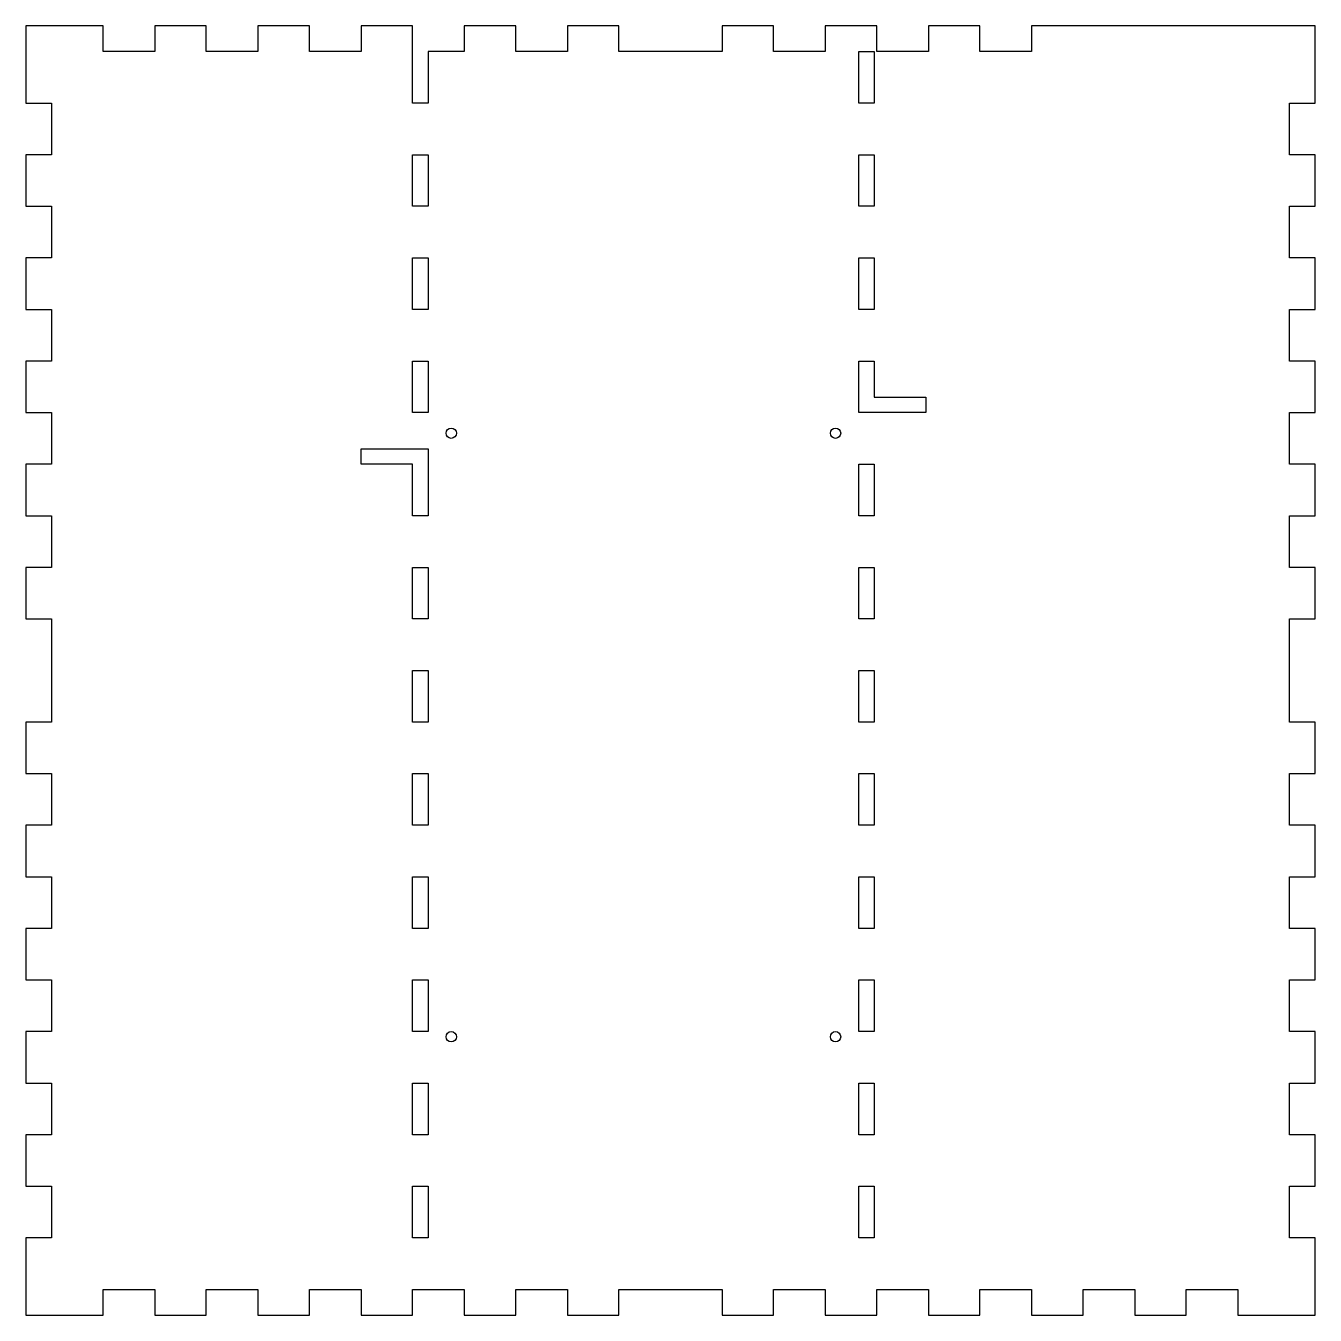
# Model space of a CAD drawing. Header units: millimetres. Extents: x -125 to 125, y -125 to 125.
import ezdxf

# ---------------------------------------------------------------- set-up
doc = ezdxf.new("R2010")
doc.units = ezdxf.units.MM
doc.layers.get('0').update_dxf_attribs({"linetype": 'CONTINUOUS'})

msp = doc.modelspace()

# ---------------------------------------------------------------- linework, layer by layer
for points in [[(-40, 120), (-47, 120), (-47, 110), (-50, 110), (-50, 125), (-60, 125), (-60, 120), (-70, 120), (-70, 125), (-80, 125), (-80, 120), (-90, 120), (-90, 125), (-100, 125), (-100, 120), (-110, 120), (-110, 125), (-125, 125), (-125, 110), (-120, 110), (-120, 100), (-125, 100), (-125, 90), (-120, 90), (-120, 80), (-125, 80), (-125, 70), (-120, 70), (-120, 60), (-125, 60), (-125, 50), (-120, 50), (-120, 40), (-125, 40), (-125, 30), (-120, 30), (-120, 20), (-125, 20), (-125, 10), (-120, 10), (-120, -10), (-125, -10), (-125, -20), (-120, -20), (-120, -30), (-125, -30), (-125, -40), (-120, -40), (-120, -50), (-125, -50), (-125, -60), (-120, -60), (-120, -70), (-125, -70), (-125, -80), (-120, -80), (-120, -90), (-125, -90), (-125, -100), (-120, -100), (-120, -110), (-125, -110), (-125, -125), (-110, -125), (-110, -120), (-100, -120), (-100, -125), (-90, -125), (-90, -120), (-80, -120), (-80, -125), (-70, -125), (-70, -120), (-60, -120), (-60, -125), (-50, -125), (-50, -120), (-40, -120), (-40, -125), (-30, -125), (-30, -120), (-20, -120), (-20, -125), (-10, -125), (-10, -120), (10, -120), (10, -125), (20, -125), (20, -120), (30, -120), (30, -125), (40, -125), (40, -120), (50, -120), (50, -125), (60, -125), (60, -120), (70, -120), (70, -125), (80, -125), (80, -120), (90, -120), (90, -125), (100, -125), (100, -120), (110, -120), (110, -125), (125, -125), (125, -110), (120, -110), (120, -100), (125, -100), (125, -90), (120, -90), (120, -80), (125, -80), (125, -70), (120, -70), (120, -60), (125, -60), (125, -50), (120, -50), (120, -40), (125, -40), (125, -30), (120, -30), (120, -20), (125, -20), (125, -10), (120, -10), (120, 10), (125, 10), (125, 20), (120, 20), (120, 30), (125, 30), (125, 40), (120, 40), (120, 50), (125, 50), (125, 60), (120, 60), (120, 70), (125, 70), (125, 80), (120, 80), (120, 90), (125, 90), (125, 100), (120, 100), (120, 110), (125, 110), (125, 125), (70, 125), (70, 120), (60, 120), (60, 125), (50, 125), (50, 120), (40, 120), (40, 125), (30, 125), (30, 120), (20, 120), (20, 125), (10, 125), (10, 120), (-10, 120), (-10, 125), (-20, 125), (-20, 120), (-30, 120), (-30, 125), (-40, 125)], [(39.5, 120), (39.5, 110), (36.5, 110), (36.5, 120)], [(-47, 100), (-47, 90), (-50, 90), (-50, 100)], [(39.5, 100), (39.5, 90), (36.5, 90), (36.5, 100)], [(-47, 80), (-47, 70), (-50, 70), (-50, 80)], [(39.5, 80), (39.5, 70), (36.5, 70), (36.5, 80)], [(-47, 60), (-47, 50), (-50, 50), (-50, 60)], [(49.5, 53), (49.5, 50), (36.5, 50), (36.5, 60), (39.5, 60), (39.5, 53)], [(-47, 30), (-50, 30), (-50, 40), (-60, 40), (-60, 43), (-47, 43)], [(39.5, 40), (39.5, 30), (36.5, 30), (36.5, 40)], [(-47, 20), (-47, 10), (-50, 10), (-50, 20)], [(39.5, 20), (39.5, 10), (36.5, 10), (36.5, 20)], [(-47, 0), (-47, -10), (-50, -10), (-50, 0)], [(39.5, 0), (39.5, -10), (36.5, -10), (36.5, 0)], [(-47, -20), (-47, -30), (-50, -30), (-50, -20)], [(39.5, -20), (39.5, -30), (36.5, -30), (36.5, -20)], [(-47, -40), (-47, -50), (-50, -50), (-50, -40)], [(39.5, -40), (39.5, -50), (36.5, -50), (36.5, -40)], [(-47, -60), (-47, -70), (-50, -70), (-50, -60)], [(39.5, -60), (39.5, -70), (36.5, -70), (36.5, -60)], [(-47, -80), (-47, -90), (-50, -90), (-50, -80)], [(39.5, -80), (39.5, -90), (36.5, -90), (36.5, -80)], [(-47, -100), (-47, -110), (-50, -110), (-50, -100)], [(39.5, -100), (39.5, -110), (36.5, -110), (36.5, -100)]]:
    msp.add_lwpolyline(points, close=True)
for centre in [(-42.5, 46), (32, 46), (-42.5, -71), (32, -71)]:
    msp.add_circle(centre, 1)

doc.saveas('drawing.dxf')
